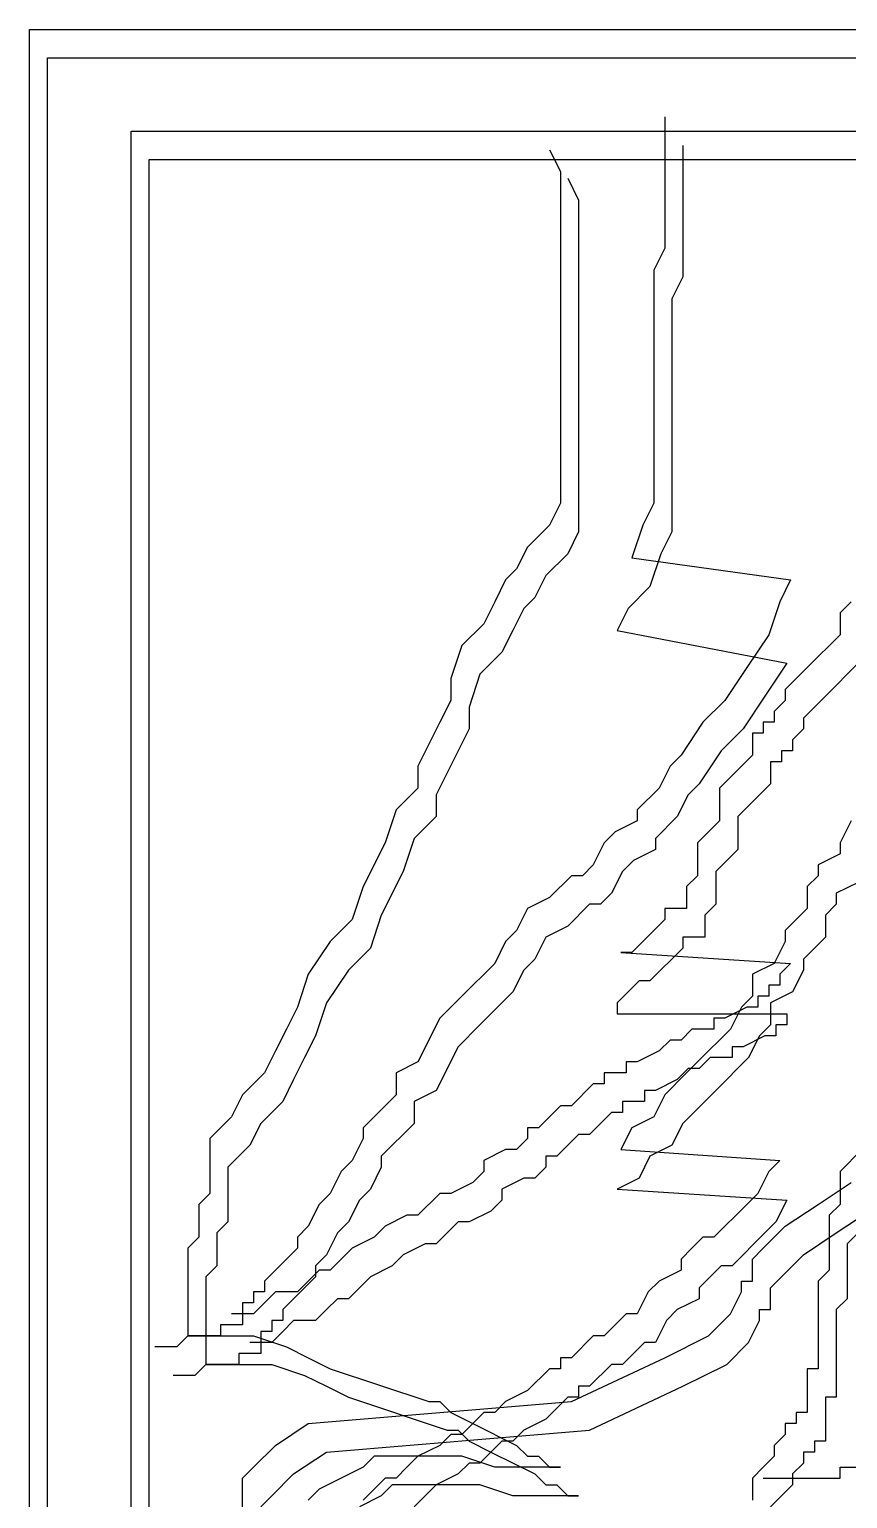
# Model space of a CAD drawing. Extents: x -74236 to 286982, y -14633 to 132816.
# Drawn here: x 110063 to 110353, y 123825 to 124345 of the extents above; entities that cross this region are included whole.
import ezdxf

# ---------------------------------------------------------------- set-up
doc = ezdxf.new("R2010")
doc.units = 0
doc.header["$LTSCALE"] = 10
doc.header["$MEASUREMENT"] = 0
doc.layers.add('LAYER2', color=4, linetype='Continuous')
doc.layers.add('LAYER3', color=4, linetype='Continuous')

msp = doc.modelspace()

# ---------------------------------------------------------------- linework, layer by layer
at = {"layer": 'LAYER2', "color": 4}
for points in [[(110063.33, 123573.09), (110063.33, 124345.2), (111058.92, 124345.2), (111058.92, 123573.09)], [(110069.77, 123562.96), (110069.77, 124335.08), (111065.36, 124335.08), (111065.36, 123562.96)]]:
    msp.add_lwpolyline(points, close=True, dxfattribs=at)
at = {"layer": 'LAYER3', "color": 8}
for p, q in [((110288.26, 124314.23), (110288.26, 124267.69)), ((110294.7, 124304.11), (110294.7, 124257.57)), ((110247.47, 124302.6), (110251.35, 124294.84)), ((110251.35, 124294.84), (110251.35, 124177.44)), ((110253.92, 124292.47), (110257.8, 124284.72)), ((110257.8, 124284.72), (110257.8, 124167.32)), ((110288.26, 124267.69), (110284.38, 124259.93)), ((110284.38, 124259.93), (110284.38, 124177.44)), ((110294.7, 124257.57), (110290.82, 124249.81)), ((110290.82, 124249.81), (110290.82, 124167.32)), ((110251.35, 124177.44), (110247.47, 124169.69)), ((110284.38, 124177.44), (110280.5, 124169.69)), ((110247.47, 124169.69), (110239.71, 124161.93)), ((110280.5, 124169.69), (110276.62, 124158.05)), ((110257.8, 124167.32), (110253.92, 124159.56)), ((110290.82, 124167.32), (110286.94, 124159.56)), ((110239.71, 124161.93), (110235.83, 124154.17)), ((110253.92, 124159.56), (110246.16, 124151.81)), ((110276.62, 124158.05), (110332.86, 124150.29)), ((110286.94, 124159.56), (110283.06, 124147.93)), ((110235.83, 124154.17), (110231.95, 124150.29)), ((110231.95, 124150.29), (110228.07, 124142.54)), ((110246.16, 124151.81), (110242.27, 124144.05)), ((110283.06, 124147.93), (110275.3, 124140.17)), ((110332.86, 124150.29), (110328.98, 124142.54)), ((110228.07, 124142.54), (110224.19, 124134.78)), ((110242.27, 124144.05), (110238.39, 124140.17)), ((110328.98, 124142.54), (110325.1, 124130.9)), ((110354.24, 124142.54), (110350.36, 124138.66)), ((110238.39, 124140.17), (110234.51, 124132.41)), ((110275.3, 124140.17), (110271.42, 124132.41)), ((110350.36, 124138.66), (110350.36, 124130.9)), ((110224.19, 124134.78), (110216.42, 124127.02)), ((110234.51, 124132.41), (110230.63, 124124.66)), ((110271.42, 124132.41), (110331.54, 124120.78)), ((110216.42, 124127.02), (110212.54, 124115.39)), ((110325.1, 124130.9), (110317.33, 124119.26)), ((110350.36, 124130.9), (110338.71, 124119.26)), ((110230.63, 124124.66), (110222.87, 124116.9)), ((110222.87, 124116.9), (110218.99, 124105.27)), ((110317.33, 124119.26), (110309.57, 124107.63)), ((110331.54, 124120.78), (110323.78, 124109.14)), ((110338.71, 124119.26), (110334.83, 124115.39)), ((110356.8, 124120.78), (110345.16, 124109.14)), ((110212.54, 124115.39), (110212.54, 124107.63)), ((110334.83, 124115.39), (110330.95, 124111.51)), ((110330.95, 124111.51), (110330.95, 124107.63)), ((110212.54, 124107.63), (110208.66, 124099.87)), ((110309.57, 124107.63), (110301.81, 124099.87)), ((110323.78, 124109.14), (110316.02, 124097.51)), ((110330.95, 124107.63), (110327.07, 124103.75)), ((110345.16, 124109.14), (110341.28, 124105.27)), ((110218.99, 124105.27), (110218.99, 124097.51)), ((110327.07, 124103.75), (110327.07, 124099.87)), ((110341.28, 124105.27), (110337.4, 124101.39)), ((110337.4, 124101.39), (110337.4, 124097.51)), ((110208.66, 124099.87), (110204.78, 124092.12)), ((110218.99, 124097.51), (110215.11, 124089.75)), ((110301.81, 124099.87), (110294.05, 124088.24)), ((110316.02, 124097.51), (110308.25, 124089.75)), ((110319.31, 124095.99), (110319.31, 124088.24)), ((110323.19, 124095.99), (110319.31, 124095.99)), ((110323.19, 124099.87), (110323.19, 124095.99)), ((110327.07, 124099.87), (110323.19, 124099.87)), ((110337.4, 124097.51), (110333.52, 124093.63)), ((110204.78, 124092.12), (110200.9, 124084.36)), ((110333.52, 124093.63), (110333.52, 124089.75)), ((110215.11, 124089.75), (110211.23, 124081.99)), ((110294.05, 124088.24), (110290.17, 124084.36)), ((110308.25, 124089.75), (110300.49, 124078.11)), ((110319.31, 124088.24), (110311.55, 124080.48)), ((110325.75, 124085.87), (110325.75, 124078.11)), ((110329.64, 124085.87), (110325.75, 124085.87)), ((110329.64, 124089.75), (110329.64, 124085.87)), ((110333.52, 124089.75), (110329.64, 124089.75)), ((110200.9, 124084.36), (110200.9, 124076.6)), ((110211.23, 124081.99), (110207.34, 124074.24)), ((110290.17, 124084.36), (110286.28, 124076.6)), ((110311.55, 124080.48), (110307.66, 124076.6)), ((110200.9, 124076.6), (110193.14, 124068.84)), ((110286.28, 124076.6), (110278.52, 124068.84)), ((110300.49, 124078.11), (110296.61, 124074.24)), ((110307.66, 124076.6), (110307.66, 124064.96)), ((110325.75, 124078.11), (110317.99, 124070.36)), ((110207.34, 124074.24), (110207.34, 124066.48)), ((110296.61, 124074.24), (110292.73, 124066.48)), ((110317.99, 124070.36), (110314.11, 124066.48)), ((110193.14, 124068.84), (110189.26, 124057.21)), ((110207.34, 124066.48), (110199.58, 124058.72)), ((110278.52, 124064.96), (110270.76, 124061.09)), ((110278.52, 124068.84), (110278.52, 124064.96)), ((110292.73, 124066.48), (110284.97, 124058.72)), ((110307.66, 124064.96), (110299.9, 124057.21)), ((110314.11, 124066.48), (110314.11, 124054.84)), ((110354.24, 124064.96), (110350.36, 124057.21)), ((110270.76, 124061.09), (110266.88, 124057.21)), ((110189.26, 124057.21), (110181.49, 124041.69)), ((110199.58, 124058.72), (110195.7, 124047.09)), ((110266.88, 124057.21), (110263, 124049.45)), ((110284.97, 124054.84), (110277.21, 124050.96)), ((110284.97, 124058.72), (110284.97, 124054.84)), ((110299.9, 124057.21), (110299.9, 124045.57)), ((110314.11, 124054.84), (110306.35, 124047.09)), ((110350.36, 124057.21), (110350.36, 124053.33)), ((110263, 124049.45), (110259.12, 124045.57)), ((110277.21, 124050.96), (110273.32, 124047.09)), ((110350.36, 124053.33), (110342.6, 124049.45)), ((110342.6, 124049.45), (110342.6, 124045.57)), ((110195.7, 124047.09), (110187.94, 124031.57)), ((110255.24, 124045.57), (110247.47, 124037.81)), ((110259.12, 124045.57), (110255.24, 124045.57)), ((110273.32, 124047.09), (110269.44, 124039.33)), ((110299.9, 124045.57), (110296.02, 124041.69)), ((110306.35, 124047.09), (110306.35, 124035.45)), ((110342.6, 124045.57), (110338.71, 124041.69)), ((110181.49, 124041.69), (110177.61, 124030.06)), ((110269.44, 124039.33), (110265.56, 124035.45)), ((110296.02, 124041.69), (110296.02, 124033.94)), ((110338.71, 124041.69), (110338.71, 124033.94)), ((110356.8, 124043.21), (110349.04, 124039.33)), ((110349.04, 124039.33), (110349.04, 124035.45)), ((110239.71, 124033.94), (110235.83, 124026.18)), ((110247.47, 124037.81), (110239.71, 124033.94)), ((110261.68, 124035.45), (110253.92, 124027.69)), ((110265.56, 124035.45), (110261.68, 124035.45)), ((110288.26, 124033.94), (110288.26, 124030.06)), ((110296.02, 124033.94), (110288.26, 124033.94)), ((110306.35, 124035.45), (110302.47, 124031.57)), ((110338.71, 124033.94), (110330.95, 124026.18)), ((110349.04, 124035.45), (110345.16, 124031.57)), ((110177.61, 124030.06), (110169.85, 124022.3)), ((110187.94, 124031.57), (110184.06, 124019.94)), ((110288.26, 124030.06), (110276.62, 124018.42)), ((110302.47, 124031.57), (110302.47, 124023.82)), ((110345.16, 124031.57), (110345.16, 124023.82)), ((110235.83, 124026.18), (110231.95, 124022.3)), ((110246.16, 124023.82), (110242.27, 124016.06)), ((110253.92, 124027.69), (110246.16, 124023.82)), ((110294.7, 124023.82), (110294.7, 124019.94)), ((110302.47, 124023.82), (110294.7, 124023.82)), ((110330.95, 124026.18), (110330.95, 124022.3)), ((110345.16, 124023.82), (110337.4, 124016.06)), ((110169.85, 124022.3), (110162.09, 124010.67)), ((110184.06, 124019.94), (110176.3, 124012.18)), ((110231.95, 124022.3), (110228.07, 124014.54)), ((110272.73, 124018.42), (110332.86, 124014.54)), ((110276.62, 124018.42), (110272.73, 124018.42)), ((110294.7, 124019.94), (110283.06, 124008.3)), ((110330.95, 124022.3), (110327.07, 124014.54)), ((110228.07, 124014.54), (110216.42, 124002.91)), ((110242.27, 124016.06), (110238.39, 124012.18)), ((110327.07, 124014.54), (110319.31, 124010.67)), ((110332.86, 124014.54), (110328.98, 124010.67)), ((110337.4, 124016.06), (110337.4, 124012.18)), ((110162.09, 124010.67), (110158.21, 123999.03)), ((110176.3, 124012.18), (110168.53, 124000.54)), ((110238.39, 124012.18), (110234.51, 124004.42)), ((110279.18, 124008.3), (110275.3, 124004.42)), ((110283.06, 124008.3), (110279.18, 124008.3)), ((110319.31, 124010.67), (110319.31, 124002.91)), ((110328.98, 124010.67), (110328.98, 124006.79)), ((110337.4, 124012.18), (110333.52, 124004.42)), ((110216.42, 124002.91), (110208.66, 123995.15)), ((110234.51, 124004.42), (110222.87, 123992.79)), ((110275.3, 124004.42), (110271.42, 124000.54)), ((110319.31, 124002.91), (110315.43, 123999.03)), ((110321.21, 124002.91), (110321.21, 123999.03)), ((110325.1, 124002.91), (110321.21, 124002.91)), ((110325.1, 124006.79), (110325.1, 124002.91)), ((110328.98, 124006.79), (110325.1, 124006.79)), ((110333.52, 124004.42), (110325.75, 124000.54)), ((110158.21, 123999.03), (110154.32, 123991.27)), ((110168.53, 124000.54), (110164.65, 123988.91)), ((110271.42, 124000.54), (110271.42, 123996.66)), ((110317.33, 123999.03), (110309.57, 123995.15)), ((110315.43, 123999.03), (110311.55, 123991.27)), ((110321.21, 123999.03), (110317.33, 123999.03)), ((110325.75, 124000.54), (110325.75, 123992.79)), ((110208.66, 123995.15), (110200.9, 123979.64)), ((110222.87, 123992.79), (110215.11, 123985.03)), ((110271.42, 123996.66), (110331.54, 123996.66)), ((110305.69, 123995.15), (110305.69, 123991.27)), ((110309.57, 123995.15), (110305.69, 123995.15)), ((110325.75, 123992.79), (110321.87, 123988.91)), ((110327.66, 123992.79), (110327.66, 123988.91)), ((110331.54, 123992.79), (110327.66, 123992.79)), ((110331.54, 123996.66), (110331.54, 123992.79)), ((110154.32, 123991.27), (110150.44, 123983.51)), ((110164.65, 123988.91), (110160.77, 123981.15)), ((110290.17, 123987.39), (110286.28, 123983.51)), ((110294.05, 123987.39), (110290.17, 123987.39)), ((110297.93, 123991.27), (110294.05, 123987.39)), ((110305.69, 123991.27), (110297.93, 123991.27)), ((110311.55, 123991.27), (110299.9, 123979.64)), ((110323.78, 123988.91), (110316.02, 123985.03)), ((110321.87, 123988.91), (110317.99, 123981.15)), ((110327.66, 123988.91), (110323.78, 123988.91)), ((110150.44, 123983.51), (110146.56, 123975.76)), ((110160.77, 123981.15), (110156.89, 123973.39)), ((110215.11, 123985.03), (110207.34, 123969.51)), ((110286.28, 123983.51), (110278.52, 123979.64)), ((110304.37, 123981.15), (110300.49, 123977.27)), ((110312.14, 123981.15), (110304.37, 123981.15)), ((110317.99, 123981.15), (110306.35, 123969.51)), ((110312.14, 123985.03), (110312.14, 123981.15)), ((110316.02, 123985.03), (110312.14, 123985.03)), ((110200.9, 123979.64), (110193.14, 123975.76)), ((110274.64, 123979.64), (110274.64, 123975.76)), ((110278.52, 123979.64), (110274.64, 123979.64)), ((110296.61, 123977.27), (110292.73, 123973.39)), ((110299.9, 123979.64), (110296.02, 123975.76)), ((110300.49, 123977.27), (110296.61, 123977.27)), ((110146.56, 123975.76), (110138.8, 123968)), ((110156.89, 123973.39), (110153.01, 123965.64)), ((110193.14, 123975.76), (110193.14, 123968)), ((110263, 123971.88), (110255.24, 123964.12)), ((110266.88, 123971.88), (110263, 123971.88)), ((110266.88, 123975.76), (110266.88, 123971.88)), ((110274.64, 123975.76), (110266.88, 123975.76)), ((110292.73, 123973.39), (110284.97, 123969.51)), ((110296.02, 123975.76), (110288.26, 123968)), ((110138.8, 123968), (110134.92, 123960.24)), ((110153.01, 123965.64), (110145.25, 123957.88)), ((110193.14, 123968), (110181.49, 123956.36)), ((110207.34, 123969.51), (110199.58, 123965.64)), ((110199.58, 123965.64), (110199.58, 123957.88)), ((110273.32, 123965.64), (110273.32, 123961.76)), ((110281.09, 123965.64), (110273.32, 123965.64)), ((110281.09, 123969.51), (110281.09, 123965.64)), ((110284.97, 123969.51), (110281.09, 123969.51)), ((110288.26, 123968), (110284.38, 123960.24)), ((110302.47, 123965.64), (110294.7, 123957.88)), ((110306.35, 123969.51), (110302.47, 123965.64)), ((110251.35, 123964.12), (110243.59, 123956.36)), ((110255.24, 123964.12), (110251.35, 123964.12)), ((110269.44, 123961.76), (110261.68, 123954)), ((110273.32, 123961.76), (110269.44, 123961.76)), ((110131.04, 123956.36), (110127.16, 123952.49)), ((110134.92, 123960.24), (110131.04, 123956.36)), ((110145.25, 123957.88), (110141.36, 123950.12)), ((110181.49, 123956.36), (110181.49, 123952.49)), ((110199.58, 123957.88), (110187.94, 123946.24)), ((110239.71, 123956.36), (110239.71, 123952.49)), ((110243.59, 123956.36), (110239.71, 123956.36)), ((110276.62, 123956.36), (110272.73, 123948.61)), ((110284.38, 123960.24), (110276.62, 123956.36)), ((110294.7, 123957.88), (110290.82, 123950.12)), ((110127.16, 123952.49), (110127.16, 123933.09)), ((110141.36, 123950.12), (110137.48, 123946.24)), ((110181.49, 123952.49), (110177.61, 123944.73)), ((110239.71, 123952.49), (110235.83, 123948.61)), ((110257.8, 123954), (110250.04, 123946.24)), ((110261.68, 123954), (110257.8, 123954)), ((110290.82, 123950.12), (110283.06, 123946.24)), ((110137.48, 123946.24), (110133.6, 123942.36)), ((110177.61, 123944.73), (110173.73, 123940.85)), ((110187.94, 123946.24), (110187.94, 123942.36)), ((110231.95, 123948.61), (110224.19, 123944.73)), ((110224.19, 123944.73), (110224.19, 123940.85)), ((110235.83, 123948.61), (110231.95, 123948.61)), ((110246.16, 123946.24), (110246.16, 123942.36)), ((110250.04, 123946.24), (110246.16, 123946.24)), ((110272.73, 123948.61), (110328.98, 123944.73)), ((110283.06, 123946.24), (110279.18, 123938.49)), ((110328.98, 123944.73), (110325.1, 123940.85)), ((110358.12, 123948.61), (110350.36, 123940.85)), ((110133.6, 123942.36), (110133.6, 123922.97)), ((110173.73, 123940.85), (110169.85, 123933.09)), ((110187.94, 123942.36), (110184.06, 123934.61)), ((110224.19, 123940.85), (110220.3, 123936.97)), ((110246.16, 123942.36), (110242.27, 123938.49)), ((110325.1, 123940.85), (110321.21, 123933.09)), ((110350.36, 123940.85), (110350.36, 123929.21)), ((110184.06, 123934.61), (110180.18, 123930.73)), ((110220.3, 123936.97), (110212.54, 123933.09)), ((110238.39, 123938.49), (110230.63, 123934.61)), ((110230.63, 123934.61), (110230.63, 123930.73)), ((110242.27, 123938.49), (110238.39, 123938.49)), ((110279.18, 123938.49), (110271.42, 123934.61)), ((110271.42, 123934.61), (110331.54, 123930.73)), ((110342.6, 123929.21), (110354.24, 123936.97)), ((110127.16, 123933.09), (110123.28, 123929.21)), ((110123.28, 123929.21), (110123.28, 123917.58)), ((110165.97, 123929.21), (110162.09, 123921.46)), ((110169.85, 123933.09), (110165.97, 123929.21)), ((110180.18, 123930.73), (110176.3, 123922.97)), ((110208.66, 123933.09), (110200.9, 123925.34)), ((110212.54, 123933.09), (110208.66, 123933.09)), ((110230.63, 123930.73), (110226.75, 123926.85)), ((110317.33, 123929.21), (110305.69, 123917.58)), ((110321.21, 123933.09), (110317.33, 123929.21)), ((110331.54, 123930.73), (110327.66, 123922.97)), ((110330.95, 123921.46), (110342.6, 123929.21)), ((110350.36, 123929.21), (110346.48, 123925.34)), ((110197.02, 123925.34), (110189.26, 123921.46)), ((110200.9, 123925.34), (110197.02, 123925.34)), ((110226.75, 123926.85), (110218.99, 123922.97)), ((110346.48, 123925.34), (110346.48, 123905.94)), ((110349.04, 123919.09), (110360.68, 123926.85)), ((110133.6, 123922.97), (110129.72, 123919.09)), ((110129.72, 123919.09), (110129.72, 123907.46)), ((110162.09, 123921.46), (110158.21, 123917.58)), ((110172.41, 123919.09), (110168.53, 123911.34)), ((110176.3, 123922.97), (110172.41, 123919.09)), ((110189.26, 123921.46), (110185.37, 123917.58)), ((110215.11, 123922.97), (110207.34, 123915.21)), ((110218.99, 123922.97), (110215.11, 123922.97)), ((110323.78, 123919.09), (110312.14, 123907.46)), ((110327.66, 123922.97), (110323.78, 123919.09)), ((110327.07, 123917.58), (110330.95, 123921.46)), ((110337.4, 123911.34), (110349.04, 123919.09)), ((110356.8, 123919.09), (110352.92, 123915.21)), ((110123.28, 123917.58), (110119.39, 123913.7)), ((110119.39, 123913.7), (110119.39, 123882.67)), ((110158.21, 123913.7), (110146.56, 123902.06)), ((110158.21, 123917.58), (110158.21, 123913.7)), ((110177.61, 123913.7), (110169.85, 123905.94)), ((110185.37, 123917.58), (110177.61, 123913.7)), ((110203.46, 123915.21), (110195.7, 123911.34)), ((110207.34, 123915.21), (110203.46, 123915.21)), ((110297.93, 123913.7), (110294.05, 123909.82)), ((110301.81, 123917.58), (110297.93, 123913.7)), ((110305.69, 123917.58), (110301.81, 123917.58)), ((110319.31, 123909.82), (110323.19, 123913.7)), ((110323.19, 123913.7), (110327.07, 123917.58)), ((110352.92, 123915.21), (110352.92, 123895.82)), ((110168.53, 123911.34), (110164.65, 123907.46)), ((110195.7, 123911.34), (110191.82, 123907.46)), ((110294.05, 123909.82), (110294.05, 123905.94)), ((110319.31, 123902.06), (110319.31, 123909.82)), ((110333.52, 123907.46), (110337.4, 123911.34)), ((110129.72, 123907.46), (110125.84, 123903.58)), ((110125.84, 123903.58), (110125.84, 123872.55)), ((110164.65, 123903.58), (110153.01, 123891.94)), ((110165.97, 123905.94), (110162.09, 123902.06)), ((110164.65, 123907.46), (110164.65, 123903.58)), ((110169.85, 123905.94), (110165.97, 123905.94)), ((110184.06, 123903.58), (110176.3, 123895.82)), ((110191.82, 123907.46), (110184.06, 123903.58)), ((110294.05, 123905.94), (110286.28, 123902.06)), ((110304.37, 123903.58), (110300.49, 123899.7)), ((110308.25, 123907.46), (110304.37, 123903.58)), ((110312.14, 123907.46), (110308.25, 123907.46)), ((110325.75, 123899.7), (110329.64, 123903.58)), ((110329.64, 123903.58), (110333.52, 123907.46)), ((110346.48, 123905.94), (110342.6, 123902.06)), ((110142.68, 123898.19), (110142.68, 123894.31)), ((110146.56, 123898.19), (110142.68, 123898.19)), ((110146.56, 123902.06), (110146.56, 123898.19)), ((110150.44, 123898.19), (110146.56, 123894.31)), ((110158.21, 123898.19), (110150.44, 123898.19)), ((110162.09, 123902.06), (110158.21, 123898.19)), ((110282.4, 123898.19), (110278.52, 123890.43)), ((110286.28, 123902.06), (110282.4, 123898.19)), ((110300.49, 123899.7), (110300.49, 123895.82)), ((110311.55, 123890.43), (110315.43, 123898.19)), ((110315.43, 123902.06), (110319.31, 123902.06)), ((110315.43, 123898.19), (110315.43, 123902.06)), ((110325.75, 123891.94), (110325.75, 123899.7)), ((110342.6, 123902.06), (110342.6, 123871.04)), ((110138.8, 123894.31), (110138.8, 123890.43)), ((110142.68, 123894.31), (110138.8, 123894.31)), ((110146.56, 123894.31), (110142.68, 123890.43)), ((110172.41, 123895.82), (110168.53, 123891.94)), ((110176.3, 123895.82), (110172.41, 123895.82)), ((110300.49, 123895.82), (110292.73, 123891.94)), ((110352.92, 123895.82), (110349.04, 123891.94)), ((110138.8, 123890.43), (110134.92, 123890.43)), ((110138.8, 123890.43), (110138.8, 123886.55)), ((110142.68, 123890.43), (110138.8, 123890.43)), ((110149.13, 123888.06), (110149.13, 123884.19)), ((110153.01, 123888.06), (110149.13, 123888.06)), ((110153.01, 123891.94), (110153.01, 123888.06)), ((110156.89, 123888.06), (110153.01, 123884.19)), ((110164.65, 123888.06), (110156.89, 123888.06)), ((110168.53, 123891.94), (110164.65, 123888.06)), ((110274.64, 123890.43), (110266.88, 123882.67)), ((110278.52, 123890.43), (110274.64, 123890.43)), ((110288.85, 123888.06), (110284.97, 123880.31)), ((110292.73, 123891.94), (110288.85, 123888.06)), ((110303.78, 123882.67), (110311.55, 123890.43)), ((110317.99, 123880.31), (110321.87, 123888.06)), ((110321.87, 123891.94), (110325.75, 123891.94)), ((110321.87, 123888.06), (110321.87, 123891.94)), ((110349.04, 123891.94), (110349.04, 123860.91)), ((110119.39, 123882.67), (110115.51, 123878.79)), ((110119.39, 123882.67), (110142.68, 123882.67)), ((110131.04, 123882.67), (110119.39, 123882.67)), ((110131.04, 123886.55), (110131.04, 123882.67)), ((110138.8, 123886.55), (110131.04, 123886.55)), ((110142.68, 123882.67), (110154.32, 123878.79)), ((110145.25, 123884.19), (110145.25, 123880.31)), ((110149.13, 123884.19), (110145.25, 123884.19)), ((110153.01, 123884.19), (110149.13, 123880.31)), ((110263, 123882.67), (110255.24, 123874.91)), ((110266.88, 123882.67), (110263, 123882.67)), ((110288.26, 123874.91), (110303.78, 123882.67)), ((110115.51, 123878.79), (110107.75, 123878.79)), ((110145.25, 123880.31), (110141.36, 123880.31)), ((110145.25, 123880.31), (110145.25, 123876.43)), ((110149.13, 123880.31), (110145.25, 123880.31)), ((110154.32, 123878.79), (110162.09, 123874.91)), ((110281.09, 123880.31), (110273.32, 123872.55)), ((110284.97, 123880.31), (110281.09, 123880.31)), ((110310.23, 123872.55), (110317.99, 123880.31)), ((110125.84, 123872.55), (110121.96, 123868.67)), ((110125.84, 123872.55), (110149.13, 123872.55)), ((110137.48, 123872.55), (110125.84, 123872.55)), ((110137.48, 123876.43), (110137.48, 123872.55)), ((110145.25, 123876.43), (110137.48, 123876.43)), ((110149.13, 123872.55), (110160.77, 123868.67)), ((110162.09, 123874.91), (110169.85, 123871.04)), ((110251.35, 123874.91), (110251.35, 123871.04)), ((110255.24, 123874.91), (110251.35, 123874.91)), ((110255.24, 123859.4), (110288.26, 123874.91)), ((110269.44, 123872.55), (110261.68, 123864.79)), ((110273.32, 123872.55), (110269.44, 123872.55)), ((110294.7, 123864.79), (110310.23, 123872.55)), ((110121.96, 123868.67), (110114.2, 123868.67)), ((110160.77, 123868.67), (110168.53, 123864.79)), ((110169.85, 123871.04), (110204.78, 123859.4)), ((110247.47, 123871.04), (110239.71, 123863.28)), ((110251.35, 123871.04), (110247.47, 123871.04)), ((110338.71, 123871.04), (110338.71, 123855.52)), ((110342.6, 123871.04), (110338.71, 123871.04)), ((110168.53, 123864.79), (110176.3, 123860.91)), ((110239.71, 123863.28), (110231.95, 123859.4)), ((110257.8, 123864.79), (110257.8, 123860.91)), ((110261.68, 123864.79), (110257.8, 123864.79)), ((110261.68, 123849.28), (110294.7, 123864.79)), ((110162.09, 123851.64), (110255.24, 123859.4)), ((110176.3, 123860.91), (110211.23, 123849.28)), ((110204.78, 123859.4), (110208.66, 123859.4)), ((110208.66, 123859.4), (110212.54, 123855.52)), ((110231.95, 123859.4), (110228.07, 123855.52)), ((110253.92, 123860.91), (110246.16, 123853.16)), ((110257.8, 123860.91), (110253.92, 123860.91)), ((110345.16, 123860.91), (110345.16, 123845.4)), ((110349.04, 123860.91), (110345.16, 123860.91)), ((110150.44, 123843.89), (110162.09, 123851.64)), ((110212.54, 123855.52), (110220.3, 123851.64)), ((110220.3, 123851.64), (110216.42, 123847.76)), ((110224.19, 123855.52), (110220.3, 123851.64)), ((110220.3, 123851.64), (110235.83, 123843.89)), ((110228.07, 123855.52), (110224.19, 123855.52)), ((110246.16, 123853.16), (110238.39, 123849.28)), ((110330.95, 123851.64), (110330.95, 123847.76)), ((110334.83, 123851.64), (110330.95, 123851.64)), ((110334.83, 123855.52), (110334.83, 123851.64)), ((110338.71, 123855.52), (110334.83, 123855.52)), ((110168.53, 123841.52), (110261.68, 123849.28)), ((110212.54, 123847.76), (110208.66, 123843.89)), ((110211.23, 123849.28), (110215.11, 123849.28)), ((110216.42, 123847.76), (110212.54, 123847.76)), ((110215.11, 123849.28), (110218.99, 123845.4)), ((110238.39, 123849.28), (110234.51, 123845.4)), ((110330.95, 123847.76), (110327.07, 123843.89)), ((110142.68, 123836.13), (110150.44, 123843.89)), ((110156.89, 123833.76), (110168.53, 123841.52)), ((110208.66, 123843.89), (110200.9, 123840.01)), ((110218.99, 123845.4), (110226.75, 123841.52)), ((110226.75, 123841.52), (110222.87, 123837.64)), ((110230.63, 123845.4), (110226.75, 123841.52)), ((110226.75, 123841.52), (110242.27, 123833.76)), ((110234.51, 123845.4), (110230.63, 123845.4)), ((110235.83, 123843.89), (110239.71, 123840.01)), ((110327.07, 123843.89), (110327.07, 123840.01)), ((110337.4, 123841.52), (110337.4, 123837.64)), ((110341.28, 123841.52), (110337.4, 123841.52)), ((110341.28, 123845.4), (110341.28, 123841.52)), ((110345.16, 123845.4), (110341.28, 123845.4)), ((110138.8, 123832.25), (110142.68, 123836.13)), ((110181.49, 123836.13), (110173.73, 123832.25)), ((110185.37, 123840.01), (110181.49, 123836.13)), ((110216.42, 123840.01), (110185.37, 123840.01)), ((110197.02, 123836.13), (110193.14, 123832.25)), ((110200.9, 123840.01), (110197.02, 123836.13)), ((110218.99, 123837.64), (110215.11, 123833.76)), ((110228.07, 123836.13), (110216.42, 123840.01)), ((110222.87, 123837.64), (110218.99, 123837.64)), ((110251.35, 123836.13), (110228.07, 123836.13)), ((110239.71, 123840.01), (110243.59, 123840.01)), ((110243.59, 123840.01), (110247.47, 123836.13)), ((110247.47, 123836.13), (110251.35, 123836.13)), ((110323.19, 123836.13), (110319.31, 123832.25)), ((110327.07, 123840.01), (110323.19, 123836.13)), ((110337.4, 123837.64), (110333.52, 123833.76)), ((110350.36, 123836.13), (110362, 123836.13)), ((110350.36, 123832.25), (110350.36, 123836.13)), ((110138.8, 123820.61), (110138.8, 123832.25)), ((110149.13, 123826.01), (110156.89, 123833.76)), ((110173.73, 123832.25), (110165.97, 123828.37)), ((110189.26, 123832.25), (110181.49, 123824.49)), ((110193.14, 123832.25), (110189.26, 123832.25)), ((110215.11, 123833.76), (110207.34, 123829.89)), ((110242.27, 123833.76), (110246.16, 123829.89)), ((110319.31, 123832.25), (110319.31, 123824.49)), ((110323.19, 123832.25), (110350.36, 123832.25)), ((110333.52, 123833.76), (110333.52, 123829.89)), ((110145.25, 123822.13), (110149.13, 123826.01)), ((110165.97, 123828.37), (110162.09, 123824.49)), ((110187.94, 123826.01), (110180.18, 123822.13)), ((110191.82, 123829.89), (110187.94, 123826.01)), ((110222.87, 123829.89), (110191.82, 123829.89)), ((110203.46, 123826.01), (110199.58, 123822.13)), ((110207.34, 123829.89), (110203.46, 123826.01)), ((110234.51, 123826.01), (110222.87, 123829.89)), ((110257.8, 123826.01), (110234.51, 123826.01)), ((110246.16, 123829.89), (110250.04, 123829.89)), ((110250.04, 123829.89), (110253.92, 123826.01)), ((110253.92, 123826.01), (110257.8, 123826.01)), ((110329.64, 123826.01), (110325.75, 123822.13)), ((110333.52, 123829.89), (110329.64, 123826.01))]:
    msp.add_line(p, q, dxfattribs=at)
for points in [[(110099.33, 123609.09), (110099.33, 124309.2), (111022.92, 124309.2), (111022.92, 123609.09)], [(110105.77, 123598.96), (110105.77, 124299.08), (111029.36, 124299.08), (111029.36, 123598.96)]]:
    msp.add_lwpolyline(points, close=True, dxfattribs=at)

doc.saveas('drawing.dxf')
